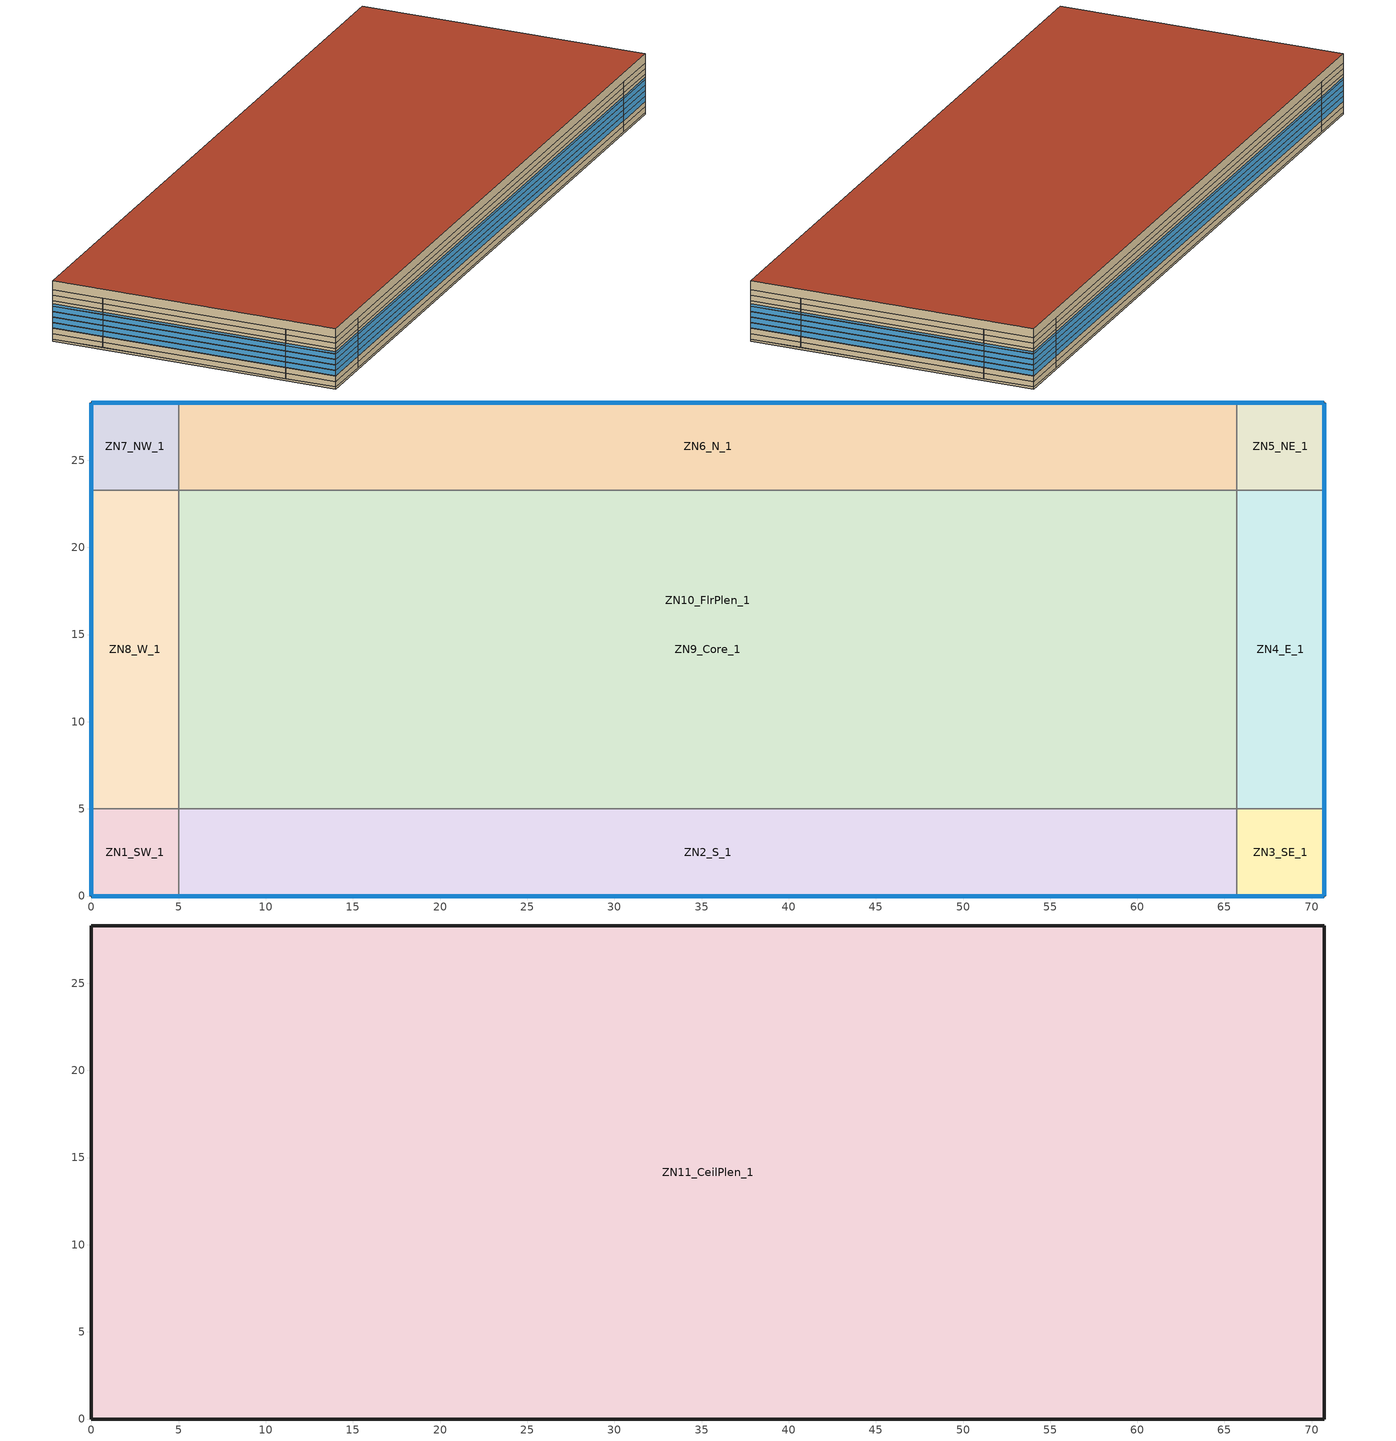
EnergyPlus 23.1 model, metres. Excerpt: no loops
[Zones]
ZN1_SW_1
 floor to ZN10_FlrPlen_1 (Raised-Floor-TopSide): 0,0 0,5 5,5 5,0 z0.2
 wall outside (Ext-wall): 0,5 0,0 5,0 z0.2:0.74; 0,5 0,0 5,0 z0.74:1.29; 0,5 0,0 5,0 z1.29:1.83; 0,5 0,0 5,0 z1.83:2.38; 0,5 0,0 5,0 z2.38:2.92; 0,5 0,0 5,0 z2.92:3.47; 0,5 0,0 5,0 z3.47:4.01; 0,5 0,0 5,0 z4.01:4.56; 0,5 0,0 5,0 z4.56:5.1
 wall to ZN2_S_1 (Int-Wall): 5,0 5,5 z0.2:0.74; 5,0 5,5 z0.74:1.29; 5,0 5,5 z1.29:1.83; 5,0 5,5 z1.83:2.38; 5,0 5,5 z2.38:2.92; 5,0 5,5 z2.92:3.47; 5,0 5,5 z3.47:4.01; 5,0 5,5 z4.01:4.56; 5,0 5,5 z4.56:5.1
 wall to ZN8_W_1 (Int-Wall): 5,5 0,5 z0.2:0.74; 5,5 0,5 z0.74:1.29; 5,5 0,5 z1.29:1.83; 5,5 0,5 z1.83:2.38; 5,5 0,5 z2.38:2.92; 5,5 0,5 z2.92:3.47; 5,5 0,5 z3.47:4.01; 5,5 0,5 z4.01:4.56; 5,5 0,5 z4.56:5.1
 window (nonnorth_window): 0.01,0 4.99,0 / 0,4.99 0,0.01 z1.31:1.82; 0.01,0 4.99,0 / 0,4.99 0,0.01 z1.84:2.37; 0.01,0 4.99,0 / 0,4.99 0,0.01 z2.39:2.91; 0.01,0 4.99,0 / 0,4.99 0,0.01 z2.93:3.46; 0.01,0 4.99,0 / 0,4.99 0,0.01 z3.48:3.69
ZN2_S_1
 floor to ZN10_FlrPlen_1 (Raised-Floor-TopSide): 5,0 5,5 65.71,5 65.71,0 z0.2
 wall outside (Ext-wall): 5,0 65.71,0 z0.2:0.74; 5,0 65.71,0 z0.74:1.29; 5,0 65.71,0 z1.29:1.83; 5,0 65.71,0 z1.83:2.38; 5,0 65.71,0 z2.38:2.92; 5,0 65.71,0 z2.92:3.47; 5,0 65.71,0 z3.47:4.01; 5,0 65.71,0 z4.01:4.56; 5,0 65.71,0 z4.56:5.1
 wall to ZN3_SE_1 (Int-Wall): 65.71,0 65.71,5 z0.2:0.74; 65.71,0 65.71,5 z0.74:1.29; 65.71,0 65.71,5 z1.29:1.83; 65.71,0 65.71,5 z1.83:2.38; 65.71,0 65.71,5 z2.38:2.92; 65.71,0 65.71,5 z2.92:3.47; 65.71,0 65.71,5 z3.47:4.01; 65.71,0 65.71,5 z4.01:4.56; 65.71,0 65.71,5 z4.56:5.1
 wall to ZN9_Core_1 (Int-Wall): 65.71,5 5,5 z0.2:0.74; 65.71,5 5,5 z0.74:1.29; 65.71,5 5,5 z1.29:1.83; 65.71,5 5,5 z1.83:2.38; 65.71,5 5,5 z2.38:2.92; 65.71,5 5,5 z2.92:3.47; 65.71,5 5,5 z3.47:4.01; 65.71,5 5,5 z4.01:4.56; 65.71,5 5,5 z4.56:5.1
 window (nonnorth_window): 5.01,0 65.7,0 z1.31:1.82; 5.01,0 65.7,0 z1.84:2.37; 5.01,0 65.7,0 z2.39:2.91; 5.01,0 65.7,0 z2.93:3.46; 5.01,0 65.7,0 z3.48:3.69
ZN3_SE_1
 floor to ZN10_FlrPlen_1 (Raised-Floor-TopSide): 65.71,0 65.71,5 70.71,5 70.71,0 z0.2
 wall outside (Ext-wall): 65.71,0 70.71,0 70.71,5 z0.2:0.74; 65.71,0 70.71,0 70.71,5 z0.74:1.29; 65.71,0 70.71,0 70.71,5 z1.29:1.83; 65.71,0 70.71,0 70.71,5 z1.83:2.38; 65.71,0 70.71,0 70.71,5 z2.38:2.92; 65.71,0 70.71,0 70.71,5 z2.92:3.47; 65.71,0 70.71,0 70.71,5 z3.47:4.01; 65.71,0 70.71,0 70.71,5 z4.01:4.56; 65.71,0 70.71,0 70.71,5 z4.56:5.1
 wall to ZN4_E_1 (Int-Wall): 70.71,5 65.71,5 z0.2:0.74; 70.71,5 65.71,5 z0.74:1.29; 70.71,5 65.71,5 z1.29:1.83; 70.71,5 65.71,5 z1.83:2.38; 70.71,5 65.71,5 z2.38:2.92; 70.71,5 65.71,5 z2.92:3.47; 70.71,5 65.71,5 z3.47:4.01; 70.71,5 65.71,5 z4.01:4.56; 70.71,5 65.71,5 z4.56:5.1
 window (nonnorth_window): 65.72,0 70.7,0 / 70.71,0.01 70.71,4.99 z1.31:1.82; 65.72,0 70.7,0 / 70.71,0.01 70.71,4.99 z1.84:2.37; 65.72,0 70.7,0 / 70.71,0.01 70.71,4.99 z2.39:2.91; 65.72,0 70.7,0 / 70.71,0.01 70.71,4.99 z2.93:3.46; 65.72,0 70.7,0 / 70.71,0.01 70.71,4.99 z3.48:3.69
ZN4_E_1
 floor to ZN10_FlrPlen_1 (Raised-Floor-TopSide): 65.71,5 65.71,23.28 70.71,23.28 70.71,5 z0.2
 wall outside (Ext-wall): 70.71,5 70.71,23.28 z0.2:0.74; 70.71,5 70.71,23.28 z0.74:1.29; 70.71,5 70.71,23.28 z1.29:1.83; 70.71,5 70.71,23.28 z1.83:2.38; 70.71,5 70.71,23.28 z2.38:2.92; 70.71,5 70.71,23.28 z2.92:3.47; 70.71,5 70.71,23.28 z3.47:4.01; 70.71,5 70.71,23.28 z4.01:4.56; 70.71,5 70.71,23.28 z4.56:5.1
 wall to ZN5_NE_1 (Int-Wall): 70.71,23.28 65.71,23.28 z0.2:0.74; 70.71,23.28 65.71,23.28 z0.74:1.29; 70.71,23.28 65.71,23.28 z1.29:1.83; 70.71,23.28 65.71,23.28 z1.83:2.38; 70.71,23.28 65.71,23.28 z2.38:2.92; 70.71,23.28 65.71,23.28 z2.92:3.47; 70.71,23.28 65.71,23.28 z3.47:4.01; 70.71,23.28 65.71,23.28 z4.01:4.56; 70.71,23.28 65.71,23.28 z4.56:5.1
 wall to ZN9_Core_1 (Int-Wall): 65.71,23.28 65.71,5 z0.2:0.74; 65.71,23.28 65.71,5 z0.74:1.29; 65.71,23.28 65.71,5 z1.29:1.83; 65.71,23.28 65.71,5 z1.83:2.38; 65.71,23.28 65.71,5 z2.38:2.92; 65.71,23.28 65.71,5 z2.92:3.47; 65.71,23.28 65.71,5 z3.47:4.01; 65.71,23.28 65.71,5 z4.01:4.56; 65.71,23.28 65.71,5 z4.56:5.1
 window (nonnorth_window): 70.71,5.01 70.71,23.27 z1.31:1.82; 70.71,5.01 70.71,23.27 z1.84:2.37; 70.71,5.01 70.71,23.27 z2.39:2.91; 70.71,5.01 70.71,23.27 z2.93:3.46; 70.71,5.01 70.71,23.27 z3.48:3.69
ZN5_NE_1
 floor to ZN10_FlrPlen_1 (Raised-Floor-TopSide): 65.71,23.28 65.71,28.28 70.71,28.28 70.71,23.28 z0.2
 wall outside (Ext-wall): 70.71,23.28 70.71,28.28 65.71,28.28 z0.2:0.74; 70.71,23.28 70.71,28.28 65.71,28.28 z0.74:1.29; 70.71,23.28 70.71,28.28 65.71,28.28 z1.29:1.83; 70.71,23.28 70.71,28.28 65.71,28.28 z1.83:2.38; 70.71,23.28 70.71,28.28 65.71,28.28 z2.38:2.92; 70.71,23.28 70.71,28.28 65.71,28.28 z2.92:3.47; 70.71,23.28 70.71,28.28 65.71,28.28 z3.47:4.01; 70.71,23.28 70.71,28.28 65.71,28.28 z4.01:4.56; 70.71,23.28 70.71,28.28 65.71,28.28 z4.56:5.1
 wall to ZN6_N_1 (Int-Wall): 65.71,28.28 65.71,23.28 z0.2:0.74; 65.71,28.28 65.71,23.28 z0.74:1.29; 65.71,28.28 65.71,23.28 z1.29:1.83; 65.71,28.28 65.71,23.28 z1.83:2.38; 65.71,28.28 65.71,23.28 z2.38:2.92; 65.71,28.28 65.71,23.28 z2.92:3.47; 65.71,28.28 65.71,23.28 z3.47:4.01; 65.71,28.28 65.71,23.28 z4.01:4.56; 65.71,28.28 65.71,23.28 z4.56:5.1
 window (nonnorth_window): 70.71,23.29 70.71,28.27 / 70.7,28.28 65.72,28.28 z1.31:1.82; 70.71,23.29 70.71,28.27 / 70.7,28.28 65.72,28.28 z1.84:2.37; 70.71,23.29 70.71,28.27 / 70.7,28.28 65.72,28.28 z2.39:2.91; 70.71,23.29 70.71,28.27 / 70.7,28.28 65.72,28.28 z2.93:3.46; 70.71,23.29 70.71,28.27 / 70.7,28.28 65.72,28.28 z3.48:3.69
ZN6_N_1
 floor to ZN10_FlrPlen_1 (Raised-Floor-TopSide): 5,23.28 5,28.28 65.71,28.28 65.71,23.28 z0.2
 wall outside (Ext-wall): 65.71,28.28 5,28.28 z0.2:0.74; 65.71,28.28 5,28.28 z0.74:1.29; 65.71,28.28 5,28.28 z1.29:1.83; 65.71,28.28 5,28.28 z1.83:2.38; 65.71,28.28 5,28.28 z2.38:2.92; 65.71,28.28 5,28.28 z2.92:3.47; 65.71,28.28 5,28.28 z3.47:4.01; 65.71,28.28 5,28.28 z4.01:4.56; 65.71,28.28 5,28.28 z4.56:5.1
 wall to ZN9_Core_1 (Int-Wall): 5,23.28 65.71,23.28 z0.2:0.74; 5,23.28 65.71,23.28 z0.74:1.29; 5,23.28 65.71,23.28 z1.29:1.83; 5,23.28 65.71,23.28 z1.83:2.38; 5,23.28 65.71,23.28 z2.38:2.92; 5,23.28 65.71,23.28 z2.92:3.47; 5,23.28 65.71,23.28 z3.47:4.01; 5,23.28 65.71,23.28 z4.01:4.56; 5,23.28 65.71,23.28 z4.56:5.1
 wall to ZN7_NW_1 (Int-Wall): 5,28.28 5,23.28 z0.2:0.74; 5,28.28 5,23.28 z0.74:1.29; 5,28.28 5,23.28 z1.29:1.83; 5,28.28 5,23.28 z1.83:2.38; 5,28.28 5,23.28 z2.38:2.92; 5,28.28 5,23.28 z2.92:3.47; 5,28.28 5,23.28 z3.47:4.01; 5,28.28 5,23.28 z4.01:4.56; 5,28.28 5,23.28 z4.56:5.1
 window (nonnorth_window): 65.7,28.28 5.01,28.28 z1.31:1.82; 65.7,28.28 5.01,28.28 z1.84:2.37; 65.7,28.28 5.01,28.28 z2.39:2.91; 65.7,28.28 5.01,28.28 z2.93:3.46; 65.7,28.28 5.01,28.28 z3.48:3.69
ZN7_NW_1
 floor to ZN10_FlrPlen_1 (Raised-Floor-TopSide): 0,23.28 0,28.28 5,28.28 5,23.28 z0.2
 wall outside (Ext-wall): 5,28.28 0,28.28 0,23.28 z0.2:0.74; 5,28.28 0,28.28 0,23.28 z0.74:1.29; 5,28.28 0,28.28 0,23.28 z1.29:1.83; 5,28.28 0,28.28 0,23.28 z1.83:2.38; 5,28.28 0,28.28 0,23.28 z2.38:2.92; 5,28.28 0,28.28 0,23.28 z2.92:3.47; 5,28.28 0,28.28 0,23.28 z3.47:4.01; 5,28.28 0,28.28 0,23.28 z4.01:4.56; 5,28.28 0,28.28 0,23.28 z4.56:5.1
 wall to ZN8_W_1 (Int-Wall): 0,23.28 5,23.28 z0.2:0.74; 0,23.28 5,23.28 z0.74:1.29; 0,23.28 5,23.28 z1.29:1.83; 0,23.28 5,23.28 z1.83:2.38; 0,23.28 5,23.28 z2.38:2.92; 0,23.28 5,23.28 z2.92:3.47; 0,23.28 5,23.28 z3.47:4.01; 0,23.28 5,23.28 z4.01:4.56; 0,23.28 5,23.28 z4.56:5.1
 window (nonnorth_window): 4.99,28.28 0.01,28.28 / 0,28.27 0,23.29 z1.31:1.82; 4.99,28.28 0.01,28.28 / 0,28.27 0,23.29 z1.84:2.37; 4.99,28.28 0.01,28.28 / 0,28.27 0,23.29 z2.39:2.91; 4.99,28.28 0.01,28.28 / 0,28.27 0,23.29 z2.93:3.46; 4.99,28.28 0.01,28.28 / 0,28.27 0,23.29 z3.48:3.69
ZN8_W_1
 floor to ZN10_FlrPlen_1 (Raised-Floor-TopSide): 0,5 0,23.28 5,23.28 5,5 z0.2
 wall outside (Ext-wall): 0,23.28 0,5 z0.2:0.74; 0,23.28 0,5 z0.74:1.29; 0,23.28 0,5 z1.29:1.83; 0,23.28 0,5 z1.83:2.38; 0,23.28 0,5 z2.38:2.92; 0,23.28 0,5 z2.92:3.47; 0,23.28 0,5 z3.47:4.01; 0,23.28 0,5 z4.01:4.56; 0,23.28 0,5 z4.56:5.1
 wall to ZN9_Core_1 (Int-Wall): 5,5 5,23.28 z0.2:0.74; 5,5 5,23.28 z0.74:1.29; 5,5 5,23.28 z1.29:1.83; 5,5 5,23.28 z1.83:2.38; 5,5 5,23.28 z2.38:2.92; 5,5 5,23.28 z2.92:3.47; 5,5 5,23.28 z3.47:4.01; 5,5 5,23.28 z4.01:4.56; 5,5 5,23.28 z4.56:5.1
 window (nonnorth_window): 0,23.27 0,5.01 z1.31:1.82; 0,23.27 0,5.01 z1.84:2.37; 0,23.27 0,5.01 z2.39:2.91; 0,23.27 0,5.01 z2.93:3.46; 0,23.27 0,5.01 z3.48:3.69
ZN9_Core_1
 floor to ZN10_FlrPlen_1 (Raised-Floor-TopSide): 5,5 5,23.28 65.71,23.28 65.71,5 z0.2
ZN10_FlrPlen_1
 floor ground (Ext-slab): 0,0 0,28.28 70.71,28.28 70.71,0 z0
 wall outside (Ext-wall): 0,0 70.71,0 70.71,28.28 0,28.28 0,0 z0:0.2
ZN11_CeilPlen_1
 floor to ZN1_SW_1 (dropceiling): 0,0 0,5 5,5 5,0 z5.1
 floor to ZN2_S_1 (dropceiling): 5,0 5,5 65.71,5 65.71,0 z5.1
 floor to ZN3_SE_1 (dropceiling): 65.71,0 65.71,5 70.71,5 70.71,0 z5.1
 floor to ZN4_E_1 (dropceiling): 65.71,5 65.71,23.28 70.71,23.28 70.71,5 z5.1
 floor to ZN5_NE_1 (dropceiling): 65.71,23.28 65.71,28.28 70.71,28.28 70.71,23.28 z5.1
 floor to ZN6_N_1 (dropceiling): 5,23.28 5,28.28 65.71,28.28 65.71,23.28 z5.1
 floor to ZN7_NW_1 (dropceiling): 0,23.28 0,28.28 5,28.28 5,23.28 z5.1
 floor to ZN8_W_1 (dropceiling): 0,5 0,23.28 5,23.28 5,5 z5.1
 floor to ZN9_Core_1 (dropceiling): 5,5 5,23.28 65.71,23.28 65.71,5 z5.1
 wall outside (Ext-wall): 0,0 70.71,0 70.71,28.28 0,28.28 0,0 z5.1:6
 roof outside (Roof): 0,28.28 0,0 70.71,0 70.71,28.28 z6
[Site:Location]
CHICAGO_IL_USA TMY2-94846: Latitude {deg}=41.78; Longitude {deg}=-87.75; Time Zone {hr}=-6; Elevation {m}=190
[SizingPeriod:DesignDay] Day of Month=21; Humidity Condition Type=Wetbulb; Barometric Pressure {Pa}=99063; Rain Indicator=No; Snow Indicator=No; Daylight Saving Time Indicator=No; Solar Model Indicator=ASHRAEClearSky
Name | Month | Day Type | Maximum Dry-Bulb Temperature {C} | Daily Dry-Bulb Temperature Range {deltaC} | Wetbulb or DewPoint at Maximum Dry-Bulb {C} | Wind Speed {m/s} | Wind Direction {deg} | Sky Clearness
CHICAGO Ann Htg 99.6% Condns DB | 1 | WinterDesignDay | -20.6 | 0 | -20.6 | 4.9 | 270 | 0
CHICAGO Ann Clg .4% Condns DB=>MWB | 7 | SummerDesignDay | 33.2 | 10.7 | 23.8 | 5.3 | 230 | 1
[Site:GroundTemperature:BuildingSurface]
19.96, 19.94, 19.99, 20.04, 20.09, 20.17, 20.21, 20.24, 20.23, 20.2, 20.17, 20.12
[Building]
AutoBuilt model: North Axis {deg}=0; Terrain=City; Loads Convergence Tolerance Value {W}=0.04; Temperature Convergence Tolerance Value {deltaC}=0.2; Solar Distribution=FullInteriorAndExterior; Maximum Number of Warmup Days=25; Minimum Number of Warmup Days=6
[Material] Thermal Absorptance=0.9; Solar Absorptance=0.7
Name | Roughness | Thickness {m} | Conductivity {W/m-K} | Density {kg/m3} | Specific Heat {J/kg-K} | Visible Absorptance
Wood 6inch | MediumSmooth | 0.15 | 0.12 | 540 | 1210 | 0.7
1.5  MW CONCRETE | Rough | 0.038 | 0.858 | 1968 | 836.8 | 0.7
AC02 | MediumSmooth | 0.0127 | 0.057 | 288 | 1339 | 0.7
ASHRAE 90.1-1999_Table B-17_ROOFING - BUILT UP ROOFING - 3 / | VeryRough | 0.0095 | 0.16 | 1121.29 | 1460 | 0.7
ASHRAE 90.1-1999_Table B-17_INS-Roof-R_15 | MediumRough | 0.1295 | 0.049 | 265 | 836.8 | 0.7
ASHRAE 90.1-1999_Table B-17_MAT-METAL | MediumSmooth | 0.0015 | 45.006 | 7680 | 418.4 | 0.3
ASHRAE 90.1-1999_Table B-17_GP01 5/8 GYPSUM | Smooth | 0.0159 | 0.16 | 800 | 1090 | 0.5
ASHRAE 90.1-1999_Table B-17_INS-wall-R_13 | MediumRough | 0.0812 | 0.045 | 265 | 836.8 | 0.7
ASHRAE 90.1-1999_Table B-17_GP01 1/2 GYPSUM | Smooth | 0.0127 | 0.16 | 800 | 1090 | 0.5
ASHRAE 90.1-1999_Table B-17_MAT-CC05 8 HW CONCRETE | Rough | 0.2032 | 1.311 | 2240 | 836.8 | 0.7
[Material:NoMass] Thermal Absorptance=0.9; Solar Absorptance=0.7; Visible Absorptance=0.7
Name | Roughness | Thermal Resistance {m2-K/W}
CP02 CARPET PAD | VeryRough | 0.21648
ASHRAE 90.1-1999_Table B-17_MAT-SHEATH | Rough | 0.3626
ASHRAE 90.1-1999_Table B-17_CP02 CARPET PAD | VeryRough | 0.2165
[WindowMaterial:Glazing]
ASHRAE 90.1-1999_Table B-17_CLEAR 3MM(37)_1: Optical Data Type=SpectralAverage; Thickness {m}=0.003; Solar Transmittance at Normal Incidence=0.438; Front Side Solar Reflectance at Normal Incidence=0.075; Back Side Solar Reflectance at Normal Incidence=0.075; Visible Transmittance at Normal Incidence=0.898; Front Side Visible Reflectance at Normal Incidence=0.081; Back Side Visible Reflectance at Normal Incidence=0.081; Infrared Transmittance at Normal Incidence=0; Front Side Infrared Hemispherical Emissivity=0.84; Back Side Infrared Hemispherical Emissivity=0.84; Conductivity {W/m-K}=2.5
[Construction]
InteriorFurnishings: Wood 6inch
DropCeiling: AC02
Raised-Floor-TopSide: 1.5  MW CONCRETE, CP02 CARPET PAD
Roof: ASHRAE 90.1-1999_Table B-17_ROOFING - BUILT UP ROOFING - 3 /, ASHRAE 90.1-1999_Table B-17_INS-Roof-R_15, ASHRAE 90.1-1999_Table B-17_MAT-METAL
Int-Wall: ASHRAE 90.1-1999_Table B-17_GP01 5/8 GYPSUM, ASHRAE 90.1-1999_Table B-17_GP01 5/8 GYPSUM
Ext-wall: ASHRAE 90.1-1999_Table B-17_MAT-SHEATH, ASHRAE 90.1-1999_Table B-17_INS-wall-R_13, ASHRAE 90.1-1999_Table B-17_GP01 1/2 GYPSUM
Ext-slab: ASHRAE 90.1-1999_Table B-17_MAT-CC05 8 HW CONCRETE, ASHRAE 90.1-1999_Table B-17_CP02 CARPET PAD
nonnorth_window: ASHRAE 90.1-1999_Table B-17_CLEAR 3MM(37)_1, ASHRAE 90.1-1999_Table B-17_AIR 6MM(37), ASHRAE 90.1-1999_Table B-17_CLEAR 3MM(37)_1
[WindowMaterial:Gas]
ASHRAE 90.1-1999_Table B-17_AIR 6MM(37): Gas Type=Air; Thickness {m}=0.0063
[UtilityCost:Tariff]
Name | Output Meter | Conversion Factor Choice | Season Schedule | Demand Window Length | Monthly Charge or Variable | Group
MidAmericEnerg_GeneralServiceDemand | Electricity:Facility | kWh | MidAmerEnerSeasonSchedule | QuarterHour | 80 | Comm Elect
MidAmericEnerg_GeneralService | Electricity:Facility | kWh | MidAmerEnerSeasonSchedule |  | 10 | Comm Elect
IA_EIAMonthlyRateGas | NaturalGas:Facility | MCF |  |  | 0 | Comm Gas
[UtilityCost:Charge:Block]
Name | Utility Cost Charge Block | Tariff | Source Variable | Season | Category Variable | Block Size Multiplier Value or Variable | Block Size 1 Value or Variable | Block 1 Cost per Unit Value or Variable | Block Size 2 Value or Variable | Block 2 Cost per Unit Value or Variable | Block Size 3 Value or Variable | Block 3 Cost per Unit Value or Variable
 | SummerEnergyCharge | MidAmericEnerg_GeneralServiceDemand | totalEnergy | Summer | EnergyCharges | TotalDemand | 250 | 0.0561 | 150 | 0.0291 | remaining | 0.0196
 | WinterEnergyCharge | MidAmericEnerg_GeneralServiceDemand | totalEnergy | Winter | EnergyCharges | TotalDemand | 250 | 0.0481 | 150 | 0.0291 | remaining | 0.0196
 | WinterDemandCharge | MidAmericEnerg_GeneralServiceDemand | totalDemand | Winter | DemandCharges |  | 200 | 0 | remaining | 4.75
 | SummerDemandCharge | MidAmericEnerg_GeneralServiceDemand | totalDemand | Summer | DemandCharges |  | 200 | 0 | remaining | 6.51
 | SummerEnergyCharge | MidAmericEnerg_GeneralService | totalEnergy | Summer | EnergyCharges |  | 4000 | 0.0711 | remaining | 0.0561
 | WinterEnergyCharge | MidAmericEnerg_GeneralService | totalEnergy | Winter | EnergyCharges |  | 4000 | 0.0657 | remaining | 0.0481
[UtilityCost:Charge:Simple]
Name | Utility Cost Charge Simple | Tariff | Source Variable | Season | Category Variable | Cost per Unit Value or Variable
 | SummerBasicEnergyCharge | MidAmericEnerg_GeneralServiceDemand | TotalEnergy | Summer | EnergyCharges | 0.011
 | WinterBasicEnergyCharge | MidAmericEnerg_GeneralServiceDemand | TotalEnergy | Winter | EnergyCharges | 0.006
 | TaxofSevenPercent | MidAmericEnerg_GeneralServiceDemand | SubTotal | Annual | Taxes | 0.07
 | TaxofSevenPercent | MidAmericEnerg_GeneralService | SubTotal | Annual | Taxes | 0.07
 | MonthlyRateGasCharge | IA_EIAMonthlyRateGas | totalEnergy | Annual | EnergyCharges | IA_MonthlyGasRates
 | TaxofSevenPercent | IA_EIAMonthlyRateGas | SubTotal | Annual | Taxes | 0.07
[UtilityCost:Qualify] Variable=TotalDemand; Threshold Value or Variable=200; Season=Annual; Threshold Test=Count
Name | Utility Cost Qualify | Tariff | Qualify Type | Number of Months
 | MinDemand200kw | MidAmericEnerg_GeneralServiceDemand | Minimum | 12
 | MaxDemand200kw | MidAmericEnerg_GeneralService | Maximum | 1
[UtilityCost:Variable]
IA_MonthlyGasRates: Tariff=IA_EIAMonthlyRateGas; Variable Type=Currency; January Value=7.81; February Value=7.77; March Value=8.43; April Value=8.4; May Value=9.9; June Value=10.86; July Value=11.03; August Value=10.49; September Value=9.77; October Value=7.75; November Value=7.42; December Value=8.13
[Zone] Type=1; Multiplier=1
Name | Ceiling Height {m} | Volume {m3}
ZN1_SW_1; ZN3_SE_1; ZN5_NE_1; ZN7_NW_1 | 4.9 | 122.5
ZN2_S_1; ZN6_N_1 | 4.9 | 1487.412
ZN4_E_1; ZN8_W_1 | 4.9 | 447.965
ZN9_Core_1 | 4.9 | 5439.247
ZN10_FlrPlen_1 | 0.2 | 400
ZN11_CeilPlen_1 | 0 | 1800
[InternalMass] Construction=InteriorFurnishings
Name | Zone or ZoneList | Surface Area {m2}
ZN1_SW_1 | ZN1_SW_1 | 50
ZN2_S_1 | ZN2_S_1 | 607.107
ZN3_SE_1 | ZN3_SE_1 | 50
ZN4_E_1 | ZN4_E_1 | 182.843
ZN5_NE_1 | ZN5_NE_1 | 50
ZN6_N_1 | ZN6_N_1 | 607.107
ZN7_NW_1 | ZN7_NW_1 | 50
ZN8_W_1 | ZN8_W_1 | 182.843
ZN9_Core_1 | ZN9_Core_1 | 2220.101
[ElectricEquipment] Schedule=BLDG_EQUIP_SCH; Design Level Calculation Method=EquipmentLevel; Fraction Latent=0; Fraction Radiant=0.5; Fraction Lost=0
Name | Zone or ZoneList or Space or SpaceList | Design Level {W}
ZN1_SW_1 | ZN1_SW_1 | 375
ZN2_S_1 | ZN2_S_1 | 4553.301
ZN3_SE_1 | ZN3_SE_1 | 375
ZN4_E_1 | ZN4_E_1 | 1371.32
ZN5_NE_1 | ZN5_NE_1 | 375
ZN6_N_1 | ZN6_N_1 | 4553.301
ZN7_NW_1 | ZN7_NW_1 | 375
ZN8_W_1 | ZN8_W_1 | 1371.32
ZN9_Core_1 | ZN9_Core_1 | 16650.8
[Lights] Schedule=BLDG_LIGHT_SCH; Design Level Calculation Method=LightingLevel; Return Air Fraction=0.4; Fraction Radiant=0.2; Fraction Visible=0.2; Fraction Replaceable=0
Name | Zone or ZoneList or Space or SpaceList | Lighting Level {W}
ZN1_SW_1 | ZN1_SW_1 | 275
ZN2_S_1 | ZN2_S_1 | 3339.087
ZN3_SE_1 | ZN3_SE_1 | 275
ZN4_E_1 | ZN4_E_1 | 1005.635
ZN5_NE_1 | ZN5_NE_1 | 275
ZN6_N_1 | ZN6_N_1 | 3339.087
ZN7_NW_1 | ZN7_NW_1 | 275
ZN8_W_1 | ZN8_W_1 | 1005.635
ZN9_Core_1 | ZN9_Core_1 | 12210.6
[Exterior:Lights]
Exterior Facade Lighting: Schedule=ALWAYS_ON; Design Level {W}=296.985; Control Option=AstronomicalClock
[People] Number of People Schedule=BLDG_OCC_SCH; Number of People Calculation Method=people; Fraction Radiant=0.3; Activity Level Schedule=ACTIVITY_SCH; Carbon Dioxide Generation Rate {m3/s-W}=3.82E-8; Mean Radiant Temperature Calculation Type=ZoneAveraged; Work Efficiency Schedule=WORK_EFF_SCH; Clothing Insulation Calculation Method=ClothingInsulationSchedule; Clothing Insulation Schedule=CLOTHING_SCH; Air Velocity Schedule=AIR_VELO_SCH; Thermal Comfort Model 1 Type=FANGER
Name | Zone or ZoneList or Space or SpaceList | Number of People
ZN1_SW_1 | ZN1_SW_1 | 1.25
ZN2_S_1 | ZN2_S_1 | 15.178
ZN3_SE_1 | ZN3_SE_1 | 1.25
ZN4_E_1 | ZN4_E_1 | 4.571
ZN5_NE_1 | ZN5_NE_1 | 1.25
ZN6_N_1 | ZN6_N_1 | 15.178
ZN7_NW_1 | ZN7_NW_1 | 1.25
ZN8_W_1 | ZN8_W_1 | 4.571
ZN9_Core_1 | ZN9_Core_1 | 55.503
[ZoneInfiltration:DesignFlowRate] Schedule=INFIL_SCH; Design Flow Rate Calculation Method=flow/zone; Constant Term Coefficient=1; Temperature Term Coefficient=0; Velocity Term Coefficient=0; Velocity Squared Term Coefficient=0
Name | Zone or ZoneList or Space or SpaceList | Design Flow Rate {m3/s}
ZN1_SW_1 | ZN1_SW_1 | 0.01531
ZN2_S_1 | ZN2_S_1 | 0.18593
ZN3_SE_1 | ZN3_SE_1 | 0.01531
ZN4_E_1 | ZN4_E_1 | 0.056
ZN5_NE_1 | ZN5_NE_1 | 0.01531
ZN6_N_1 | ZN6_N_1 | 0.18593
ZN7_NW_1 | ZN7_NW_1 | 0.01531
ZN8_W_1 | ZN8_W_1 | 0.056
ZN9_Core_1 | ZN9_Core_1 | 0.67991
ZN10_FlrPlen_1 | ZN10_FlrPlen_1 | 0.05
ZN11_CeilPlen_1 | ZN11_CeilPlen_1 | 0.225
[AvailabilityManager:Scheduled]
VAV SYS 1 Availability 1: Schedule=FAN_SCH
[SetpointManager:Scheduled]
VAV SYS 1 Supply Air Temp Manager: Control Variable=Temperature; Schedule=Seasonal-Reset-Supply-Air-Temp-Sch; Setpoint Node or NodeList=VAV SYS 1 Supply Air Temp Nodes
[RoomAirModelType] Room-Air Modeling Type=UserDefined; Air Temperature Coupling Strategy=INDIRECT
Name | Zone
South West Corner | ZN1_SW_1
GroundFloor_South | ZN2_S_1
South East Corner Air | ZN3_SE_1
East Air | ZN4_E_1
North East Air | ZN5_NE_1
North Air | ZN6_N_1
North West Air | ZN7_NW_1
West Air | ZN8_W_1
Core Air | ZN9_Core_1
[RoomAir:TemperaturePattern:UserDefined]
Name | Zone | Availability Schedule | Pattern Control Schedule
South West Air Temp Contrls | ZN1_SW_1 | Always_on | SW corner office roomair sched
Ground Floor South Air Temp Contrls | ZN2_S_1 | Always_on | ZN2 Roomair Pattern Sched
South East Corner Air Temp Contrls | ZN3_SE_1 | HVACOperationSchd | ZN3 Roomair Pattern Sched
East Air Temp Contrls | ZN4_E_1 | HVACOperationSchd | ZN4 Roomair Pattern Sched
North East Air Temp Contrls | ZN5_NE_1 | Always_on | ZN5 Roomair Pattern Sched
North Air Temp Contrls | ZN6_N_1 | Always_on | ZN6 Roomair Pattern Sched
North West Air Temp Contrls | ZN7_NW_1 | Always_on | ZN7 Roomair Pattern Sched
West Air Temp Contrls | ZN8_W_1 | Always_on | ZN8 Roomair Pattern Sched
Core Air Temp Contrls | ZN9_Core_1 | Always_on | ZN9 Roomair Pattern Sched
[RoomAir:TemperaturePattern:ConstantGradient]
Name | Room Air Temperature Pattern Constant Gradient | Control Integer for Pattern Control Schedule | Thermostat Offset {deltaC} | Return Air Offset {deltaC} | Exhaust Air Offset {deltaC} | Temperature Gradient {K/m}
 | two tenths C per Meter | 10002 | 0 | 0.5 | 0 | 0.2
 | One C per Meter | 1001 | 0 | 1 | 1 | 1
 | Null Gradient | 1000 | 0 | 0 | 0 | 0
 | half C per Meter | 10005 | 0 | 1 | 1 | 0.5
 | Two C per Meter | 1002 | -.2 | 1.2 | 1.2 | 2
[RoomAir:TemperaturePattern:SurfaceMapping] Thermostat Offset {deltaC}=0; Return Air Offset {deltaC}=0.5; Exhaust Air Offset {deltaC}=0
Name | Control Integer for Pattern Control Schedule | Surface Name Pair 1 | Delta Adjacent Air Temperature Pair 1 {deltaC} | Surface Name Pair 2 | Delta Adjacent Air Temperature Pair 2 {deltaC} | Surface Name Pair 3 | Delta Adjacent Air Temperature Pair 3 {deltaC} | Surface Name Pair 4 | Delta Adjacent Air Temperature Pair 4 {deltaC} | Surface Name Pair 5 | Delta Adjacent Air Temperature Pair 5 {deltaC} | Surface Name Pair 6 | Delta Adjacent Air Temperature Pair 6 {deltaC} | Surface Name Pair 7 | Delta Adjacent Air Temperature Pair 7 {deltaC} | Surface Name Pair 8 | Delta Adjacent Air Temperature Pair 8 {deltaC} | Surface Name Pair 9 | Delta Adjacent Air Temperature Pair 9 {deltaC}
GroundFloor SW Corner Hot Near West Wall | 4001 | ZN1_SW_1:W_ExtWall:1 | 0.2 | ZN1_SW_1:W_ExtWall:2 | 0.3 | ZN1_SW_1:W_ExtWall:3 | 0.4 | ZN1_SW_1:W_ExtWall:4 | 0.8 | ZN1_SW_1:W_ExtWall:5 | 1 | ZN1_SW_1:W_ExtWall:6 | 1.3 | ZN1_SW_1:W_ExtWall:7 | 1.4 | ZN1_SW_1:W_ExtWall:8 | 1.5 | ZN1_SW_1:W_ExtWall:9 | 1.5
GroundFloor SW Corner Hot Near South Wall | 4101 | ZN1_SW_1:S_ExtWall:1 | 0.8 | ZN1_SW_1:S_ExtWall:2 | 0.9 | ZN1_SW_1:S_ExtWall:3 | 1 | ZN1_SW_1:S_ExtWall:4 | 1.1 | ZN1_SW_1:S_ExtWall:5 | 1.3 | ZN1_SW_1:S_ExtWall:6 | 1.5 | ZN1_SW_1:S_ExtWall:7 | 1.7 | ZN1_SW_1:S_ExtWall:8 | 2.1 | ZN1_SW_1:S_ExtWall:9 | 2.4
[RoomAir:TemperaturePattern:TwoGradient] Thermostat Height {m}=1.1; Return Air Height {m}=4.5; Exhaust Air Height {m}=3.5
Name | Room Air Temperature Pattern Two Gradient | Control Integer for Pattern Control Schedule | Temperature Gradient Lower Bound {K/m} | Temperature Gradient Upper  Bound {K/m} | Gradient Interpolation Mode | Upper Temperature Bound {C} | Lower Temperature Bound {C} | Upper Heat Rate Bound {W} | Lower Heat Rate Bound {W}
 | Mixed to one C per M by Outdoor DB | 2002 | 0 | 1 | OutdoorDryBulbTemperature | 26 | 15
 | Mixed to one C per M by Delta DB | 2003 | 0 | 1 | ZoneAndOutdoorTemperatureDifference | 6 | -2
 | Mixed to one C per M by Cooling Load | 2004 | 0 | 1 | SensibleCoolingLoad |  |  | 3500 | 400
 | Mixed to one C per M by Cooling Load | 2005 | 0 | 1 | SensibleHeatingLoad |  |  | 2000 | 300
 | Mixed from one C per M by Zone DB | 2001 | 1 | 0 | ZoneDryBulbTemperature | 23.5 | 21
[RoomAir:TemperaturePattern:NondimensionalHeight]
UFAD Approximation: Control Integer for Pattern Control Schedule=3001; Thermostat Offset {deltaC}=0; Return Air Offset {deltaC}=1.5; Exhaust Air Offset {deltaC}=1.75; Pair 1 Zeta Nondimensional Height=0.05; Pair 1 Delta Adjacent Air Temperature {deltaC}=-1.8; Pair 2 Zeta Nondimensional Height=0.1; Pair 2 Delta Adjacent Air Temperature {deltaC}=-1.7; Pair 3 Zeta Nondimensional Height=0.2; Pair 3 Delta Adjacent Air Temperature {deltaC}=-0.8; Pair 4 Zeta Nondimensional Height=0.3; Pair 4 Delta Adjacent Air Temperature {deltaC}=-0.2; Pair 5 Zeta Nondimensional Height=0.4; Pair 5 Delta Adjacent Air Temperature {deltaC}=0.5; Pair 6 Zeta Nondimensional Height=0.5; Pair 6 Delta Adjacent Air Temperature {deltaC}=0.8; Pair 7 Zeta Nondimensional Height=0.6; Pair 7 Delta Adjacent Air Temperature {deltaC}=1.2; Pair 8 Zeta Nondimensional Height=0.7; Pair 8 Delta Adjacent Air Temperature {deltaC}=1.4; Pair 9 Zeta Nondimensional Height=0.8; Pair 9 Delta Adjacent Air Temperature {deltaC}=1.4; Pair 10 Zeta Nondimensional Height=0.9; Pair 10 Delta Adjacent Air Temperature {deltaC}=1.42; Pair 11 Zeta Nondimensional Height=0.95; Pair 11 Delta Adjacent Air Temperature {deltaC}=1.44
[Schedule:Compact]
ALWAYS_ON; FAN_SCH: Through: 12/31, For: AllDays, Until: 24:00, 1
HVACOperationSchd: Through: 12/31, For: Weekdays SummerDesignDay, Until: 06:00, 0, Until: 22:00, 1, Until: 24:00, 0, For: Saturday WinterDesignDay, Until: 06:00, 0, Until: 18:00, 1, Until: 24:00, 0, For: Sunday Holidays AllOtherDays, Until: 24:00, 0
BLDG_LIGHT_SCH: Through: 12/31, For: Weekdays SummerDesignDay, Until: 05:00, 0.05, Until: 07:00, 0.1, Until: 08:00, 0.3, Until: 17:00, 0.9, Until: 18:00, 0.5, Until: 20:00, 0.3, Until: 22:00, 0.2, Until: 23:00, 0.1, Until: 24:00, 0.05, For: Saturday WinterDesignDay, Until: 06:00, 0.05, Until: 08:00, 0.1, Until: 12:00, 0.3, Until: 17:00, 0.15, Until: 24:00, 0.05, For: Sunday Holidays AllOtherDays, Until: 24:00, 0.05
BLDG_EQUIP_SCH: Through: 12/31, For: Weekdays SummerDesignDay, Until: 08:00, 0.4, Until: 12:00, 0.9, Until: 13:00, 0.8, Until: 17:00, 0.9, Until: 18:00, 0.5, Until: 24:00, 0.4, For: Saturday WinterDesignDay, Until: 06:00, 0.3, Until: 08:00, 0.4, Until: 12:00, 0.5, Until: 17:00, 0.35, Until: 24:00, 0.3, For: Sunday Holidays AllOtherDays, Until: 24:00, 0.3
BLDG_OCC_SCH: Through: 12/31, For: Weekdays SummerDesignDay, Until: 06:00, 0, Until: 07:00, 0.1, Until: 08:00, 0.2, Until: 12:00, 0.95, Until: 13:00, 0.5, Until: 17:00, 0.95, Until: 18:00, 0.3, Until: 22:00, 0.1, Until: 24:00, 0.05, For: Saturday WinterDesignDay, Until: 06:00, 0, Until: 08:00, 0.1, Until: 12:00, 0.3, Until: 17:00, 0.1, Until: 19:00, 0.05, Until: 24:00, 0, For: Sunday Holidays AllOtherDays, Until: 06:00, 0, Until: 18:00, 0.05, Until: 24:00, 0
ACTIVITY_SCH: Through: 12/31, For: AllDays, Until: 24:00, 120
WORK_EFF_SCH: Through: 12/31, For: AllDays, Until: 24:00, 0
AIR_VELO_SCH: Through: 12/31, For: AllDays, Until: 24:00, 0.2
CLOTHING_SCH: Through: 04/30, For: AllDays, Until: 24:00, 1, Through: 09/30, For: AllDays, Until: 24:00, 0.5, Through: 12/31, For: AllDays, Until: 24:00, 1
INFIL_SCH: Through: 12/31, For: Weekdays SummerDesignDay, Until: 06:00, 1, Until: 22:00, 0, Until: 24:00, 1, For: Saturday WinterDesignDay, Until: 06:00, 1, Until: 18:00, 0, Until: 24:00, 1, For: Sunday Holidays AllOtherDays, Until: 24:00, 1
Seasonal-Reset-Supply-Air-Temp-Sch: Through: 3/31, For: AllDays, Until: 24:00, 13, Through: 9/30, For: AllDays, Until: 24:00, 16, Through: 12/31, For: AllDays, Until: 24:00, 13
MidAmerEnerSeasonSchedule: Through: 5/31, For: AllDays, Until: 24:00, 1, Through: 9/30, For: AllDays, Until: 24:00, 3, Through: 12/31, For: AllDays, Until: 24:00, 1
SW corner office roomair sched: Through: 3/31, For: Weekdays SummerDesignDay, Until: 10:00, 10002, Until: 12:00, 4101, Until: 17:00, 4001, Until: 24:00, 10002, For: AllOtherDays, Until: 24:00, 10005, Through: 9/30, For: Weekdays SummerDesignDay, Until: 08:00, 10002, Until: 12:00, 4101, Until: 18:00, 4001, Until: 24:00, 10002, For: AllOtherDays, Until: 24:00, 10002, Through: 12/31, For: Weekdays SummerDesignDay, Until: 10:00, 10002, Until: 12:00, 4101, Until: 16:00, 4001, Until: 24:00, 10002, For: AllOtherDays, Until: 24:00, 10002
ZN2 Roomair Pattern Sched: Through: 12/31, For: AllDays, Until: 24:00, 1001
ZN3 Roomair Pattern Sched: Through: 12/31, For: AllDays, Until: 24:00, 2002
ZN4 Roomair Pattern Sched: Through: 12/31, For: AllDays, Until: 24:00, 2003
ZN5 Roomair Pattern Sched: Through: 12/31, For: AllDays, Until: 24:00, 2004
ZN6 Roomair Pattern Sched: Through: 12/31, For: AllDays, Until: 24:00, 2005
ZN7 Roomair Pattern Sched: Through: 12/31, For: AllDays, Until: 24:00, 2001
ZN8 Roomair Pattern Sched: Through: 3/31, For: AllDays, Until: 8:00, 10002, Until: 10:00, 10005, Until: 13:00, 2001, Until: 16:00, 2002, Until: 24:00, 10002, Through: 9/30, For: AllDays, Until: 8:00, 1001, Until: 17:00, 3001, Until: 24:00, 1000, Through: 12/31, For: AllDays, Until: 8:00, 10005, Until: 16:00, 1002, Until: 24:00, 10005
ZN9 Roomair Pattern Sched: Through: 12/31, For: AllDays, Until: 24:00, 3001
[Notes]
UserDefinedRoomAirPatterns.idf
Basic file description: Reasonably complete building model using 9-zone "Rubic's Cube" pattern
Highlights: Demonstrates and tests user-defined room air temperature patterns (see schematic below)
(Room air objects are at end of file)
Simulation Location/Run: Chicago, 2 design days
Building: 11 thermal zones, 2,000 m2 floor area. (9 zone floor plate with under floor and suspended ceiling zones)
single story building with relatively tall (4.0 m) occupied zones
There are an excessive number of surfaces in model because
walls are all subdivided in the vertical direction to test
changes in room air temperature
Internal gains description: lighting level per 90.1, Typical equipment, number of occupants, infiltration etc
HVAC: Full central VAV system with chiller, boiler, etc.  (orignates from HVAC template)
Schematic for Thermal Zones that Demonstrate Various User-Defined RoomAir Patterns
|  Zone,ZN7_NW_1 |                  Zone,ZN6_N_1                 |  Zone,ZN5_NE_1 |
|  TWO GRADIENT  |                  TWO GRADIENT                 |  TWO GRADIENT  |
| INTERPOLATION  |                 INTERPOLATION                 | INTERPOLATION  |
| Mixed to one C |                 Mixed to one C                | Mixed to one C |
| per meter by   |                 per meter by                  |  per meter by  |
| Zone drybulb   |                 Heating Load                  |  Cooling Load  |
|  Zone,ZN8_W_1  |               Zone,ZN9_Core_1                 |  Zone,ZN4_E_1  |
|                |           NON-DIMENSIONAL HEIGHT              |  TWO GRADIENT  |
|   Complex      |        vertical profile approximating         | INTERPOLATION  |
|    schedule    |         underfloor air distribution           | Mixed to one C |
|  of different  |                                               |  per meter by  |
|   patterns     |                                               | difference of  |
|                |                                               | zone & outdoor |
|                |                exhausts +1.75C                | Availability   |
|  Zone,ZN1_SW_1 |                 Zone,ZN2_S_1                  | Zone,ZN3_SE_1  |
|                |                                               |  TWO GRADIENT  |
|SURFACE MAPPING |              CONSTANT GRADIENT                | INTERPOLATION  |
|  warmer near   |           One Degree C per Meter              | Mixed to one C |
| south windows  |                                               | per meter by   |
| in the morning |               returns +1.0C                   | outdoor drybulb|
|   and west     |                                               |                |
| in afternoon;  |                                               |  Availability  |
|  returns +0.5C |                                               |  is scheduled  |
(South Side of floor plate)
The model also contains an under floor zone and a suspended ceiling zone
CHICAGO_IL_USA Annual Heating Design Conditions Wind Speed=4.9m/s Wind Dir=270
Coldest Month=January
CHICAGO_IL_USA Annual Heating 99.6%, MaxDB=-20.6°C
CHICAGO Annual Cooling Design Conditions Wind Speed=5.3m/s Wind Dir=230
Hottest Month=July
